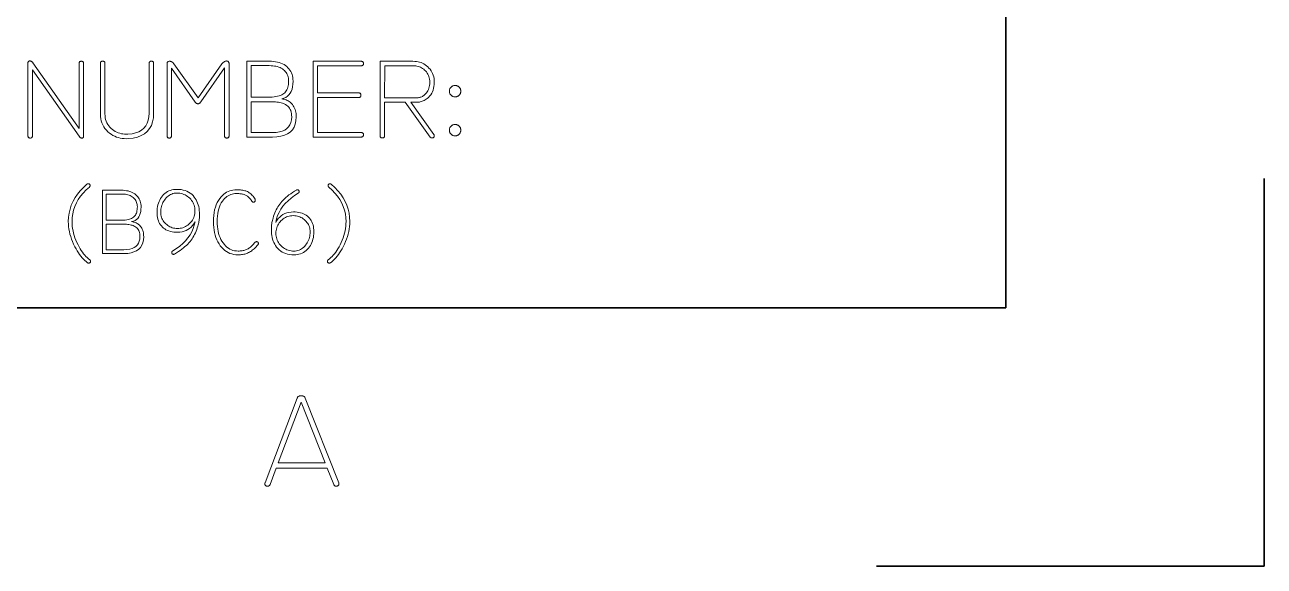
# Model space of a CAD drawing. Extents: x 0 to 297, y 0 to 210.
# Drawn here: x 249.05 to 297, y 0 to 20.95 of the extents above; entities that cross this region are included whole.
import ezdxf

# ---------------------------------------------------------------- set-up
doc = ezdxf.new("R2010")
doc.units = 0

msp = doc.modelspace()

# ---------------------------------------------------------------- linework, layer by layer
at = {"color": 7, "lineweight": 35}
for p, q in [((287, 10), (287, 200)), ((287, 60), (287, 10)), ((10, 10), (287, 10)), ((146.5, 10), (287, 10))]:
    msp.add_line(p, q, dxfattribs=at)
at = {"color": 7, "lineweight": 35, "ltscale": 0.375}
for q in [(297, 15), (282, 0)]:
    msp.add_line((297, 0), q, dxfattribs=at)
at = {"color": 7, "lineweight": 13}
for points in [[(251.325, 16.639), (251.324, 16.624), (251.322, 16.61), (251.319, 16.599), (251.315, 16.589), (251.31, 16.58), (251.303, 16.573), (251.295, 16.568), (251.286, 16.564), (251.276, 16.561), (251.264, 16.561), (251.252, 16.561), (251.24, 16.564), (251.228, 16.568), (251.217, 16.573), (251.206, 16.58), (251.194, 16.589), (251.183, 16.599), (251.173, 16.61), (251.162, 16.624), (251.152, 16.639), (249.346, 19.206), (249.346, 16.652), (249.345, 16.635), (249.343, 16.62), (249.339, 16.607), (249.332, 16.596), (249.325, 16.587), (249.315, 16.579), (249.304, 16.573), (249.291, 16.568), (249.276, 16.566), (249.26, 16.565), (249.243, 16.566), (249.229, 16.568), (249.216, 16.573), (249.204, 16.579), (249.195, 16.587), (249.187, 16.596), (249.181, 16.607), (249.177, 16.62), (249.174, 16.635), (249.173, 16.652), (249.173, 19.47), (249.174, 19.485), (249.176, 19.498), (249.179, 19.509), (249.184, 19.52), (249.19, 19.528), (249.198, 19.535), (249.207, 19.541), (249.217, 19.545), (249.229, 19.547), (249.242, 19.548), (249.257, 19.547), (249.271, 19.545), (249.285, 19.541), (249.298, 19.535), (249.311, 19.528), (249.323, 19.52), (249.335, 19.509), (249.346, 19.498), (249.357, 19.485), (249.368, 19.47), (251.152, 16.937), (251.152, 19.448), (251.152, 19.465), (251.155, 19.479), (251.159, 19.492), (251.165, 19.503), (251.173, 19.513), (251.183, 19.521), (251.194, 19.527), (251.207, 19.531), (251.222, 19.534), (251.238, 19.535), (251.255, 19.534), (251.269, 19.531), (251.282, 19.527), (251.294, 19.521), (251.303, 19.513), (251.311, 19.503), (251.317, 19.492), (251.321, 19.479), (251.324, 19.465), (251.325, 19.448)], [(254.035, 17.526), (254.025, 17.352), (253.995, 17.194), (253.947, 17.054), (253.878, 16.93), (253.79, 16.824), (253.682, 16.734), (253.555, 16.661), (253.408, 16.605), (253.242, 16.566), (253.056, 16.543), (252.976, 16.54), (252.897, 16.542), (252.82, 16.55), (252.745, 16.563), (252.672, 16.581), (252.601, 16.605), (252.531, 16.635), (252.463, 16.669), (252.397, 16.71), (252.333, 16.755), (252.266, 16.811), (252.206, 16.871), (252.152, 16.935), (252.106, 17.003), (252.067, 17.075), (252.035, 17.151), (252.01, 17.231), (251.993, 17.315), (251.982, 17.403), (251.978, 17.496), (251.978, 19.452), (251.979, 19.469), (251.982, 19.484), (251.986, 19.497), (251.992, 19.508), (252, 19.517), (252.01, 19.525), (252.021, 19.531), (252.034, 19.535), (252.048, 19.538), (252.065, 19.539), (252.081, 19.538), (252.096, 19.535), (252.109, 19.531), (252.12, 19.525), (252.13, 19.517), (252.138, 19.508), (252.144, 19.497), (252.148, 19.484), (252.151, 19.469), (252.152, 19.452), (252.152, 17.496), (252.154, 17.42), (252.163, 17.348), (252.178, 17.279), (252.199, 17.214), (252.225, 17.152), (252.257, 17.093), (252.296, 17.037), (252.34, 16.985), (252.39, 16.935), (252.446, 16.89), (252.499, 16.853), (252.553, 16.82), (252.609, 16.792), (252.666, 16.768), (252.725, 16.749), (252.786, 16.734), (252.848, 16.723), (252.911, 16.716), (252.977, 16.714), (253.043, 16.716), (253.199, 16.734), (253.338, 16.765), (253.461, 16.811), (253.567, 16.871), (253.657, 16.945), (253.731, 17.033), (253.788, 17.135), (253.829, 17.251), (253.853, 17.382), (253.861, 17.526), (253.861, 19.452), (253.862, 19.469), (253.865, 19.484), (253.869, 19.497), (253.875, 19.508), (253.883, 19.517), (253.893, 19.525), (253.904, 19.531), (253.917, 19.535), (253.932, 19.538), (253.948, 19.539), (253.965, 19.538), (253.979, 19.535), (253.992, 19.531), (254.003, 19.525), (254.013, 19.517), (254.021, 19.508), (254.027, 19.497), (254.031, 19.484), (254.034, 19.469), (254.035, 19.452)], [(256.952, 16.652), (256.952, 16.635), (256.949, 16.62), (256.945, 16.607), (256.939, 16.596), (256.931, 16.587), (256.921, 16.579), (256.91, 16.573), (256.897, 16.568), (256.882, 16.566), (256.866, 16.565), (256.849, 16.566), (256.835, 16.568), (256.822, 16.573), (256.81, 16.579), (256.801, 16.587), (256.793, 16.596), (256.787, 16.607), (256.783, 16.62), (256.78, 16.635), (256.779, 16.652), (256.779, 19.279), (255.861, 17.968), (255.851, 17.953), (255.84, 17.939), (255.83, 17.928), (255.819, 17.918), (255.807, 17.909), (255.796, 17.902), (255.785, 17.897), (255.773, 17.893), (255.761, 17.89), (255.749, 17.89), (255.738, 17.89), (255.727, 17.892), (255.716, 17.896), (255.705, 17.901), (255.695, 17.907), (255.685, 17.915), (255.674, 17.924), (255.664, 17.934), (255.655, 17.946), (255.645, 17.959), (254.727, 19.275), (254.727, 16.652), (254.726, 16.635), (254.724, 16.62), (254.719, 16.607), (254.713, 16.596), (254.706, 16.587), (254.696, 16.579), (254.685, 16.573), (254.672, 16.568), (254.657, 16.566), (254.641, 16.565), (254.624, 16.566), (254.61, 16.568), (254.597, 16.573), (254.585, 16.579), (254.576, 16.587), (254.568, 16.596), (254.562, 16.607), (254.558, 16.62), (254.555, 16.635), (254.554, 16.652), (254.554, 19.435), (254.555, 19.454), (254.558, 19.471), (254.563, 19.486), (254.569, 19.499), (254.578, 19.51), (254.588, 19.519), (254.601, 19.526), (254.615, 19.531), (254.631, 19.534), (254.649, 19.535), (254.67, 19.534), (254.69, 19.531), (254.709, 19.526), (254.727, 19.519), (254.745, 19.51), (254.762, 19.499), (254.778, 19.486), (254.793, 19.471), (254.808, 19.454), (254.823, 19.435), (255.753, 18.115), (256.68, 19.435), (256.695, 19.456), (256.712, 19.476), (256.728, 19.492), (256.745, 19.507), (256.762, 19.519), (256.779, 19.53), (256.797, 19.537), (256.815, 19.543), (256.834, 19.546), (256.853, 19.548), (256.872, 19.546), (256.889, 19.543), (256.904, 19.537), (256.917, 19.53), (256.927, 19.519), (256.936, 19.507), (256.943, 19.492), (256.948, 19.476), (256.951, 19.456), (256.952, 19.435)], [(259.55, 17.383), (259.541, 17.235), (259.513, 17.103), (259.467, 16.986), (259.403, 16.884), (259.32, 16.799), (259.219, 16.729), (259.1, 16.674), (258.962, 16.635), (258.806, 16.612), (258.632, 16.604), (257.636, 16.604), (257.636, 19.539), (258.511, 19.539), (258.595, 19.537), (258.675, 19.531), (258.751, 19.52), (258.824, 19.505), (258.893, 19.486), (258.959, 19.463), (259.021, 19.436), (259.079, 19.405), (259.133, 19.369), (259.184, 19.329), (259.23, 19.286), (259.272, 19.239), (259.309, 19.19), (259.341, 19.139), (259.367, 19.084), (259.389, 19.026), (259.407, 18.966), (259.419, 18.903), (259.426, 18.837), (259.429, 18.768), (259.424, 18.654), (259.411, 18.55), (259.389, 18.456), (259.359, 18.372), (259.319, 18.299), (259.271, 18.235), (259.214, 18.182), (259.149, 18.139), (259.074, 18.107), (258.991, 18.084), (259.038, 18.076), (259.083, 18.066), (259.126, 18.053), (259.167, 18.038), (259.206, 18.021), (259.243, 18.001), (259.278, 17.979), (259.311, 17.954), (259.343, 17.927), (259.372, 17.898), (259.406, 17.86), (259.436, 17.818), (259.463, 17.774), (259.486, 17.726), (259.505, 17.676), (259.521, 17.623), (259.534, 17.568), (259.543, 17.509), (259.548, 17.447)], [(259.255, 18.773), (259.253, 18.828), (259.247, 18.88), (259.237, 18.93), (259.224, 18.978), (259.206, 19.023), (259.184, 19.065), (259.158, 19.105), (259.128, 19.143), (259.094, 19.178), (259.056, 19.21), (259.015, 19.24), (258.971, 19.266), (258.924, 19.289), (258.873, 19.31), (258.82, 19.327), (258.764, 19.341), (258.705, 19.352), (258.643, 19.36), (258.579, 19.364), (258.511, 19.366), (257.81, 19.366), (257.81, 18.145), (258.463, 18.145), (258.546, 18.146), (258.625, 18.151), (258.698, 18.158), (258.767, 18.168), (258.83, 18.18), (258.889, 18.196), (258.942, 18.214), (258.991, 18.235), (259.035, 18.259), (259.074, 18.286), (259.108, 18.316), (259.139, 18.35), (259.166, 18.389), (259.19, 18.431), (259.21, 18.478), (259.226, 18.529), (259.239, 18.583), (259.248, 18.642), (259.254, 18.706)], [(262.065, 16.604), (260.203, 16.604), (260.203, 19.535), (262.065, 19.535), (262.081, 19.534), (262.096, 19.531), (262.109, 19.527), (262.12, 19.521), (262.13, 19.513), (262.138, 19.503), (262.144, 19.492), (262.148, 19.479), (262.151, 19.465), (262.152, 19.448), (262.151, 19.432), (262.148, 19.417), (262.144, 19.404), (262.138, 19.393), (262.13, 19.383), (262.12, 19.375), (262.109, 19.369), (262.096, 19.365), (262.081, 19.362), (262.065, 19.361), (260.377, 19.361), (260.377, 18.31), (261.97, 18.31), (261.986, 18.309), (262.001, 18.306), (262.014, 18.302), (262.025, 18.296), (262.035, 18.288), (262.042, 18.278), (262.048, 18.267), (262.053, 18.254), (262.055, 18.239), (262.056, 18.223), (262.055, 18.206), (262.053, 18.192), (262.048, 18.179), (262.042, 18.168), (262.035, 18.158), (262.025, 18.15), (262.014, 18.144), (262.001, 18.14), (261.986, 18.137), (261.97, 18.136), (260.377, 18.136), (260.377, 16.777), (262.065, 16.777), (262.081, 16.776), (262.096, 16.774), (262.109, 16.769), (262.12, 16.763), (262.13, 16.755), (262.138, 16.746), (262.144, 16.735), (262.148, 16.722), (262.151, 16.707), (262.152, 16.69), (262.151, 16.674), (262.148, 16.659), (262.144, 16.646), (262.138, 16.635), (262.13, 16.626), (262.12, 16.618), (262.109, 16.612), (262.096, 16.607), (262.081, 16.605)], [(264.892, 18.725), (264.889, 18.643), (264.881, 18.565), (264.867, 18.492), (264.847, 18.422), (264.823, 18.357), (264.792, 18.296), (264.756, 18.239), (264.714, 18.186), (264.667, 18.138), (264.615, 18.093), (264.577, 18.066), (264.539, 18.042), (264.501, 18.02), (264.464, 18.002), (264.426, 17.986), (264.389, 17.973), (264.352, 17.963), (264.315, 17.956), (264.279, 17.952), (264.242, 17.95), (263.983, 17.95), (264.874, 16.708), (264.878, 16.703), (264.881, 16.697), (264.883, 16.692), (264.886, 16.687), (264.887, 16.682), (264.889, 16.677), (264.89, 16.671), (264.891, 16.666), (264.892, 16.661), (264.892, 16.656), (264.891, 16.639), (264.888, 16.625), (264.884, 16.612), (264.877, 16.6), (264.869, 16.591), (264.859, 16.583), (264.847, 16.577), (264.834, 16.573), (264.818, 16.57), (264.801, 16.569), (264.793, 16.57), (264.786, 16.571), (264.779, 16.572), (264.772, 16.575), (264.765, 16.578), (264.759, 16.582), (264.753, 16.586), (264.747, 16.591), (264.741, 16.597), (264.736, 16.604), (263.762, 17.95), (262.97, 17.95), (262.97, 16.656), (262.969, 16.639), (262.966, 16.625), (262.962, 16.612), (262.956, 16.6), (262.948, 16.591), (262.939, 16.583), (262.927, 16.577), (262.914, 16.573), (262.9, 16.57), (262.883, 16.569), (262.867, 16.57), (262.852, 16.573), (262.839, 16.577), (262.828, 16.583), (262.818, 16.591), (262.81, 16.6), (262.804, 16.612), (262.8, 16.625), (262.797, 16.639), (262.797, 16.656), (262.797, 19.535), (264.069, 19.535), (264.136, 19.533), (264.2, 19.526), (264.263, 19.516), (264.323, 19.501), (264.381, 19.482), (264.437, 19.458), (264.491, 19.431), (264.543, 19.399), (264.593, 19.363), (264.641, 19.323), (264.688, 19.275), (264.731, 19.225), (264.769, 19.172), (264.801, 19.117), (264.829, 19.058), (264.852, 18.997), (264.869, 18.933), (264.882, 18.867), (264.889, 18.797)], [(264.719, 18.725), (264.717, 18.783), (264.711, 18.838), (264.701, 18.891), (264.687, 18.942), (264.669, 18.99), (264.647, 19.036), (264.621, 19.08), (264.591, 19.121), (264.557, 19.16), (264.519, 19.197), (264.482, 19.228), (264.443, 19.256), (264.403, 19.281), (264.36, 19.302), (264.316, 19.32), (264.27, 19.335), (264.223, 19.347), (264.173, 19.355), (264.122, 19.36), (264.069, 19.361), (262.974, 19.361), (262.97, 18.123), (264.242, 18.123), (264.269, 18.125), (264.296, 18.128), (264.323, 18.134), (264.35, 18.141), (264.378, 18.152), (264.405, 18.164), (264.432, 18.179), (264.46, 18.195), (264.487, 18.215), (264.515, 18.236), (264.554, 18.271), (264.588, 18.31), (264.619, 18.351), (264.645, 18.395), (264.668, 18.443), (264.686, 18.493), (264.7, 18.547), (264.71, 18.603), (264.717, 18.663)], [(265.918, 18.379), (265.917, 18.361), (265.915, 18.343), (265.912, 18.327), (265.907, 18.31), (265.902, 18.294), (265.894, 18.279), (265.886, 18.264), (265.876, 18.25), (265.865, 18.236), (265.853, 18.223), (265.84, 18.211), (265.826, 18.2), (265.812, 18.19), (265.797, 18.181), (265.781, 18.174), (265.766, 18.168), (265.749, 18.164), (265.732, 18.161), (265.715, 18.159), (265.697, 18.158), (265.679, 18.159), (265.662, 18.161), (265.645, 18.164), (265.628, 18.168), (265.613, 18.174), (265.597, 18.181), (265.582, 18.19), (265.568, 18.2), (265.554, 18.211), (265.541, 18.223), (265.529, 18.236), (265.518, 18.25), (265.508, 18.264), (265.5, 18.279), (265.492, 18.294), (265.487, 18.31), (265.482, 18.327), (265.479, 18.343), (265.477, 18.361), (265.476, 18.379), (265.477, 18.397), (265.479, 18.414), (265.482, 18.431), (265.487, 18.447), (265.492, 18.463), (265.5, 18.479), (265.508, 18.493), (265.518, 18.508), (265.529, 18.521), (265.541, 18.535), (265.554, 18.547), (265.568, 18.558), (265.582, 18.568), (265.597, 18.576), (265.613, 18.583), (265.628, 18.589), (265.645, 18.594), (265.662, 18.597), (265.679, 18.599), (265.697, 18.6), (265.715, 18.599), (265.732, 18.597), (265.749, 18.594), (265.766, 18.589), (265.781, 18.583), (265.797, 18.576), (265.812, 18.568), (265.826, 18.558), (265.84, 18.547), (265.853, 18.535), (265.865, 18.521), (265.876, 18.508), (265.886, 18.493), (265.894, 18.479), (265.902, 18.463), (265.907, 18.447), (265.912, 18.431), (265.915, 18.414), (265.917, 18.397)], [(259.377, 17.392), (259.374, 17.456), (259.367, 17.516), (259.356, 17.572), (259.339, 17.625), (259.318, 17.673), (259.292, 17.718), (259.262, 17.759), (259.227, 17.796), (259.187, 17.83), (259.143, 17.859), (259.106, 17.879), (259.065, 17.897), (259.02, 17.913), (258.972, 17.926), (258.921, 17.938), (258.866, 17.948), (258.807, 17.956), (258.745, 17.962), (258.68, 17.966), (258.61, 17.968), (258.503, 17.968), (258.402, 17.969), (258.307, 17.97), (258.218, 17.97), (258.135, 17.971), (258.058, 17.971), (257.987, 17.971), (257.922, 17.972), (257.863, 17.972), (257.81, 17.972), (257.81, 16.777), (258.632, 16.777), (258.773, 16.783), (258.9, 16.802), (259.012, 16.832), (259.109, 16.875), (259.19, 16.931), (259.257, 16.998), (259.31, 17.078), (259.347, 17.17), (259.369, 17.275)], [(265.918, 16.872), (265.917, 16.854), (265.915, 16.837), (265.912, 16.82), (265.907, 16.804), (265.902, 16.788), (265.894, 16.773), (265.886, 16.758), (265.876, 16.743), (265.865, 16.73), (265.853, 16.716), (265.84, 16.704), (265.826, 16.693), (265.812, 16.683), (265.797, 16.675), (265.781, 16.668), (265.766, 16.662), (265.749, 16.657), (265.732, 16.654), (265.715, 16.652), (265.697, 16.652), (265.679, 16.652), (265.662, 16.654), (265.645, 16.657), (265.628, 16.662), (265.613, 16.668), (265.597, 16.675), (265.582, 16.683), (265.568, 16.693), (265.554, 16.704), (265.541, 16.716), (265.529, 16.73), (265.518, 16.743), (265.508, 16.758), (265.5, 16.773), (265.492, 16.788), (265.487, 16.804), (265.482, 16.82), (265.479, 16.837), (265.477, 16.854), (265.476, 16.872), (265.477, 16.89), (265.479, 16.908), (265.482, 16.925), (265.487, 16.941), (265.492, 16.957), (265.5, 16.972), (265.508, 16.987), (265.518, 17.001), (265.529, 17.015), (265.541, 17.028), (265.554, 17.04), (265.568, 17.052), (265.582, 17.061), (265.597, 17.07), (265.613, 17.077), (265.628, 17.083), (265.645, 17.087), (265.662, 17.09), (265.679, 17.092), (265.697, 17.093), (265.715, 17.092), (265.732, 17.09), (265.749, 17.087), (265.766, 17.083), (265.781, 17.077), (265.797, 17.07), (265.812, 17.061), (265.826, 17.052), (265.84, 17.04), (265.853, 17.028), (265.865, 17.015), (265.876, 17.001), (265.886, 16.987), (265.894, 16.972), (265.902, 16.957), (265.907, 16.941), (265.912, 16.925), (265.915, 16.908), (265.917, 16.89)], [(251.561, 11.857), (251.567, 11.853), (251.573, 11.848), (251.578, 11.843), (251.582, 11.838), (251.586, 11.832), (251.589, 11.826), (251.591, 11.82), (251.592, 11.813), (251.593, 11.806), (251.594, 11.799), (251.593, 11.786), (251.591, 11.773), (251.587, 11.763), (251.582, 11.753), (251.575, 11.745), (251.567, 11.739), (251.557, 11.734), (251.545, 11.73), (251.532, 11.728), (251.518, 11.727), (251.514, 11.727), (251.509, 11.728), (251.505, 11.729), (251.501, 11.73), (251.496, 11.731), (251.492, 11.732), (251.488, 11.734), (251.483, 11.737), (251.479, 11.739), (251.475, 11.742), (251.422, 11.783), (251.37, 11.829), (251.319, 11.879), (251.269, 11.934), (251.22, 11.994), (251.171, 12.059), (251.124, 12.128), (251.078, 12.201), (251.032, 12.279), (250.988, 12.362), (250.94, 12.46), (250.897, 12.558), (250.859, 12.656), (250.826, 12.754), (250.798, 12.851), (250.776, 12.948), (250.758, 13.046), (250.745, 13.143), (250.738, 13.239), (250.735, 13.336), (250.742, 13.502), (250.764, 13.663), (250.8, 13.819), (250.851, 13.971), (250.916, 14.117), (250.995, 14.259), (251.089, 14.396), (251.197, 14.529), (251.32, 14.656), (251.457, 14.779), (251.461, 14.783), (251.466, 14.786), (251.47, 14.788), (251.475, 14.791), (251.479, 14.793), (251.484, 14.794), (251.489, 14.796), (251.494, 14.797), (251.499, 14.797), (251.504, 14.797), (251.517, 14.797), (251.53, 14.794), (251.54, 14.79), (251.55, 14.785), (251.558, 14.778), (251.564, 14.77), (251.569, 14.76), (251.573, 14.749), (251.575, 14.736), (251.576, 14.722), (251.576, 14.716), (251.575, 14.71), (251.573, 14.705), (251.572, 14.7), (251.569, 14.694), (251.567, 14.689), (251.563, 14.685), (251.56, 14.68), (251.555, 14.675), (251.551, 14.671), (251.423, 14.556), (251.309, 14.437), (251.208, 14.314), (251.121, 14.187), (251.047, 14.055), (250.987, 13.919), (250.94, 13.779), (250.906, 13.634), (250.886, 13.486), (250.88, 13.333), (250.882, 13.244), (250.889, 13.155), (250.9, 13.065), (250.916, 12.976), (250.937, 12.886), (250.963, 12.796), (250.993, 12.706), (251.027, 12.616), (251.067, 12.525), (251.11, 12.434), (251.151, 12.357), (251.193, 12.284), (251.236, 12.216), (251.28, 12.152), (251.324, 12.092), (251.37, 12.036), (251.416, 11.985), (251.464, 11.938), (251.512, 11.895)], [(253.65, 12.748), (253.642, 12.625), (253.619, 12.514), (253.581, 12.417), (253.528, 12.333), (253.459, 12.261), (253.375, 12.203), (253.275, 12.157), (253.161, 12.125), (253.031, 12.105), (252.885, 12.099), (252.056, 12.099), (252.056, 14.545), (252.784, 14.545), (252.854, 14.543), (252.921, 14.538), (252.985, 14.529), (253.045, 14.517), (253.103, 14.501), (253.158, 14.482), (253.209, 14.459), (253.258, 14.433), (253.303, 14.403), (253.345, 14.37), (253.384, 14.334), (253.419, 14.295), (253.449, 14.254), (253.476, 14.211), (253.498, 14.165), (253.516, 14.118), (253.531, 14.067), (253.541, 14.015), (253.547, 13.96), (253.549, 13.903), (253.545, 13.807), (253.534, 13.72), (253.516, 13.642), (253.491, 13.572), (253.458, 13.511), (253.418, 13.458), (253.371, 13.414), (253.316, 13.378), (253.254, 13.351), (253.185, 13.333), (253.224, 13.326), (253.261, 13.317), (253.297, 13.307), (253.331, 13.294), (253.363, 13.279), (253.394, 13.263), (253.424, 13.244), (253.451, 13.224), (253.478, 13.202), (253.502, 13.177), (253.53, 13.145), (253.555, 13.111), (253.578, 13.074), (253.597, 13.034), (253.613, 12.993), (253.626, 12.948), (253.637, 12.902), (253.644, 12.853), (253.649, 12.802)], [(253.405, 13.906), (253.403, 13.952), (253.398, 13.996), (253.39, 14.037), (253.378, 14.077), (253.363, 14.115), (253.345, 14.15), (253.323, 14.183), (253.299, 14.214), (253.27, 14.244), (253.239, 14.271), (253.204, 14.295), (253.168, 14.317), (253.128, 14.337), (253.086, 14.354), (253.042, 14.368), (252.996, 14.38), (252.946, 14.389), (252.895, 14.395), (252.841, 14.399), (252.784, 14.4), (252.2, 14.4), (252.2, 13.383), (252.745, 13.383), (252.814, 13.384), (252.879, 13.388), (252.94, 13.394), (252.997, 13.402), (253.05, 13.412), (253.099, 13.425), (253.144, 13.441), (253.184, 13.458), (253.221, 13.478), (253.253, 13.5), (253.282, 13.526), (253.308, 13.554), (253.331, 13.586), (253.35, 13.622), (253.367, 13.66), (253.381, 13.703), (253.391, 13.748), (253.399, 13.798), (253.403, 13.85)], [(255.746, 13.159), (255.725, 13.091), (255.702, 13.025), (255.677, 12.961), (255.65, 12.899), (255.621, 12.838), (255.59, 12.78), (255.557, 12.724), (255.522, 12.67), (255.485, 12.618), (255.447, 12.568), (255.402, 12.516), (255.354, 12.464), (255.303, 12.413), (255.248, 12.363), (255.19, 12.313), (255.128, 12.265), (255.062, 12.217), (254.993, 12.17), (254.92, 12.123), (254.844, 12.077), (254.841, 12.075), (254.837, 12.073), (254.833, 12.072), (254.83, 12.07), (254.826, 12.069), (254.823, 12.068), (254.819, 12.067), (254.815, 12.067), (254.812, 12.066), (254.808, 12.066), (254.794, 12.067), (254.782, 12.069), (254.771, 12.073), (254.762, 12.078), (254.754, 12.085), (254.747, 12.094), (254.742, 12.103), (254.739, 12.115), (254.737, 12.128), (254.736, 12.142), (254.736, 12.149), (254.737, 12.156), (254.739, 12.162), (254.742, 12.169), (254.745, 12.175), (254.749, 12.18), (254.754, 12.186), (254.759, 12.191), (254.765, 12.195), (254.772, 12.2), (254.916, 12.291), (255.047, 12.387), (255.165, 12.488), (255.271, 12.594), (255.364, 12.704), (255.444, 12.819), (255.511, 12.94), (255.566, 13.065), (255.608, 13.194), (255.638, 13.329), (255.593, 13.252), (255.544, 13.182), (255.489, 13.121), (255.428, 13.068), (255.363, 13.023), (255.292, 12.987), (255.216, 12.958), (255.134, 12.938), (255.048, 12.925), (254.956, 12.921), (254.883, 12.923), (254.813, 12.929), (254.746, 12.94), (254.683, 12.954), (254.623, 12.972), (254.566, 12.994), (254.513, 13.02), (254.463, 13.051), (254.417, 13.085), (254.373, 13.123), (254.334, 13.165), (254.299, 13.211), (254.268, 13.26), (254.241, 13.312), (254.218, 13.367), (254.199, 13.426), (254.185, 13.488), (254.174, 13.553), (254.168, 13.621), (254.166, 13.693), (254.168, 13.769), (254.174, 13.842), (254.185, 13.913), (254.2, 13.981), (254.219, 14.046), (254.243, 14.108), (254.27, 14.167), (254.302, 14.224), (254.338, 14.279), (254.379, 14.33), (254.423, 14.378), (254.469, 14.42), (254.519, 14.458), (254.57, 14.491), (254.625, 14.518), (254.682, 14.541), (254.742, 14.558), (254.805, 14.571), (254.87, 14.578), (254.938, 14.581), (255.023, 14.578), (255.104, 14.569), (255.182, 14.554), (255.255, 14.533), (255.324, 14.506), (255.389, 14.473), (255.45, 14.434), (255.507, 14.389), (255.56, 14.338), (255.609, 14.281), (255.647, 14.227), (255.682, 14.17), (255.712, 14.11), (255.738, 14.047), (255.76, 13.981), (255.779, 13.912), (255.793, 13.84), (255.803, 13.765), (255.809, 13.688), (255.811, 13.607), (255.81, 13.561), (255.808, 13.516), (255.805, 13.471), (255.801, 13.426), (255.795, 13.381), (255.788, 13.337), (255.779, 13.292), (255.769, 13.248), (255.758, 13.204)], [(255.634, 13.751), (255.632, 13.807), (255.626, 13.862), (255.616, 13.914), (255.602, 13.966), (255.583, 14.015), (255.561, 14.063), (255.534, 14.109), (255.504, 14.153), (255.469, 14.195), (255.43, 14.236), (255.389, 14.274), (255.345, 14.308), (255.3, 14.338), (255.254, 14.364), (255.205, 14.386), (255.155, 14.404), (255.103, 14.418), (255.05, 14.428), (254.995, 14.435), (254.938, 14.437), (254.884, 14.434), (254.832, 14.427), (254.782, 14.416), (254.734, 14.4), (254.687, 14.379), (254.643, 14.353), (254.6, 14.323), (254.559, 14.289), (254.52, 14.249), (254.483, 14.206), (254.451, 14.162), (254.421, 14.116), (254.395, 14.069), (254.373, 14.02), (254.354, 13.969), (254.338, 13.917), (254.326, 13.864), (254.317, 13.809), (254.312, 13.752), (254.31, 13.693), (254.312, 13.642), (254.318, 13.592), (254.327, 13.544), (254.341, 13.498), (254.358, 13.453), (254.379, 13.409), (254.404, 13.367), (254.433, 13.326), (254.465, 13.287), (254.501, 13.25), (254.54, 13.215), (254.581, 13.183), (254.623, 13.156), (254.666, 13.132), (254.711, 13.112), (254.757, 13.095), (254.804, 13.082), (254.854, 13.073), (254.904, 13.067), (254.956, 13.066), (255.012, 13.068), (255.066, 13.074), (255.119, 13.084), (255.17, 13.098), (255.219, 13.116), (255.266, 13.138), (255.312, 13.164), (255.355, 13.194), (255.397, 13.228), (255.438, 13.266), (255.475, 13.307), (255.508, 13.349), (255.538, 13.394), (255.563, 13.44), (255.585, 13.487), (255.603, 13.537), (255.617, 13.588), (255.626, 13.64), (255.632, 13.695)], [(258.069, 12.438), (258.033, 12.395), (257.997, 12.355), (257.961, 12.318), (257.924, 12.283), (257.888, 12.251), (257.852, 12.222), (257.815, 12.195), (257.778, 12.171), (257.742, 12.15), (257.705, 12.131), (257.671, 12.116), (257.635, 12.101), (257.599, 12.089), (257.56, 12.078), (257.52, 12.069), (257.479, 12.062), (257.435, 12.056), (257.391, 12.052), (257.345, 12.049), (257.297, 12.048), (257.216, 12.052), (257.137, 12.062), (257.062, 12.08), (256.989, 12.105), (256.919, 12.136), (256.853, 12.175), (256.789, 12.221), (256.728, 12.273), (256.67, 12.333), (256.615, 12.4), (256.565, 12.473), (256.519, 12.55), (256.479, 12.632), (256.445, 12.718), (256.415, 12.809), (256.391, 12.905), (256.372, 13.005), (256.359, 13.109), (256.351, 13.219), (256.348, 13.333), (256.351, 13.457), (256.36, 13.574), (256.375, 13.686), (256.396, 13.791), (256.423, 13.891), (256.456, 13.984), (256.495, 14.071), (256.54, 14.152), (256.591, 14.227), (256.648, 14.296), (256.698, 14.347), (256.75, 14.392), (256.804, 14.432), (256.86, 14.467), (256.918, 14.496), (256.979, 14.52), (257.041, 14.539), (257.105, 14.552), (257.171, 14.56), (257.24, 14.563), (257.293, 14.562), (257.344, 14.56), (257.393, 14.556), (257.439, 14.551), (257.483, 14.545), (257.524, 14.537), (257.563, 14.527), (257.6, 14.517), (257.634, 14.504), (257.665, 14.491), (257.699, 14.473), (257.731, 14.452), (257.763, 14.429), (257.793, 14.403), (257.823, 14.375), (257.852, 14.344), (257.88, 14.311), (257.906, 14.275), (257.932, 14.236), (257.957, 14.195), (257.959, 14.191), (257.961, 14.188), (257.963, 14.184), (257.964, 14.18), (257.966, 14.177), (257.967, 14.173), (257.967, 14.17), (257.968, 14.166), (257.968, 14.162), (257.968, 14.159), (257.967, 14.145), (257.965, 14.133), (257.961, 14.122), (257.956, 14.113), (257.949, 14.105), (257.941, 14.098), (257.931, 14.093), (257.92, 14.089), (257.907, 14.087), (257.892, 14.087), (257.885, 14.087), (257.879, 14.088), (257.872, 14.09), (257.866, 14.092), (257.86, 14.096), (257.854, 14.1), (257.849, 14.104), (257.844, 14.11), (257.839, 14.116), (257.835, 14.123), (257.814, 14.156), (257.793, 14.186), (257.77, 14.215), (257.747, 14.242), (257.723, 14.267), (257.698, 14.29), (257.672, 14.311), (257.645, 14.329), (257.618, 14.346), (257.589, 14.361), (257.563, 14.372), (257.535, 14.382), (257.505, 14.39), (257.473, 14.398), (257.439, 14.404), (257.403, 14.409), (257.365, 14.413), (257.325, 14.416), (257.283, 14.418), (257.24, 14.418), (257.181, 14.416), (257.125, 14.409), (257.07, 14.397), (257.018, 14.38), (256.967, 14.359), (256.918, 14.333), (256.871, 14.302), (256.826, 14.266), (256.783, 14.226), (256.742, 14.18), (256.694, 14.119), (256.652, 14.053), (256.615, 13.981), (256.582, 13.904), (256.555, 13.822), (256.533, 13.735), (256.515, 13.642), (256.503, 13.544), (256.495, 13.441), (256.493, 13.333), (256.495, 13.233), (256.502, 13.138), (256.514, 13.046), (256.53, 12.959), (256.551, 12.874), (256.576, 12.794), (256.606, 12.717), (256.641, 12.645), (256.68, 12.575), (256.724, 12.51), (256.771, 12.45), (256.821, 12.396), (256.873, 12.348), (256.927, 12.307), (256.984, 12.272), (257.044, 12.243), (257.105, 12.221), (257.169, 12.205), (257.236, 12.196), (257.304, 12.193), (257.344, 12.193), (257.383, 12.196), (257.421, 12.199), (257.458, 12.204), (257.493, 12.211), (257.528, 12.219), (257.562, 12.229), (257.594, 12.24), (257.626, 12.253), (257.656, 12.267), (257.686, 12.283), (257.716, 12.301), (257.747, 12.322), (257.777, 12.345), (257.807, 12.37), (257.838, 12.398), (257.868, 12.428), (257.899, 12.46), (257.93, 12.495), (257.961, 12.532), (257.965, 12.537), (257.97, 12.541), (257.975, 12.545), (257.98, 12.548), (257.984, 12.551), (257.99, 12.553), (257.995, 12.555), (258, 12.556), (258.006, 12.557), (258.012, 12.557), (258.026, 12.556), (258.039, 12.554), (258.05, 12.551), (258.06, 12.545), (258.068, 12.539), (258.075, 12.531), (258.08, 12.522), (258.084, 12.511), (258.087, 12.499), (258.087, 12.485), (258.087, 12.48), (258.087, 12.475), (258.086, 12.47), (258.084, 12.465), (258.083, 12.46), (258.081, 12.456), (258.078, 12.451), (258.076, 12.447), (258.073, 12.442)], [(260.234, 12.936), (260.232, 12.86), (260.225, 12.787), (260.215, 12.716), (260.2, 12.649), (260.181, 12.584), (260.157, 12.521), (260.129, 12.462), (260.098, 12.405), (260.061, 12.351), (260.021, 12.299), (259.977, 12.251), (259.93, 12.209), (259.881, 12.171), (259.829, 12.139), (259.775, 12.111), (259.717, 12.088), (259.658, 12.071), (259.595, 12.058), (259.53, 12.051), (259.462, 12.048), (259.376, 12.051), (259.295, 12.06), (259.218, 12.075), (259.145, 12.096), (259.076, 12.123), (259.011, 12.156), (258.95, 12.195), (258.893, 12.24), (258.84, 12.291), (258.791, 12.348), (258.752, 12.402), (258.718, 12.459), (258.688, 12.519), (258.661, 12.582), (258.639, 12.648), (258.621, 12.717), (258.607, 12.789), (258.597, 12.864), (258.591, 12.942), (258.589, 13.022), (258.589, 13.068), (258.591, 13.113), (258.595, 13.158), (258.599, 13.203), (258.605, 13.248), (258.612, 13.292), (258.621, 13.337), (258.63, 13.381), (258.641, 13.426), (258.654, 13.47), (258.675, 13.538), (258.698, 13.604), (258.723, 13.668), (258.75, 13.731), (258.779, 13.791), (258.81, 13.849), (258.843, 13.905), (258.878, 13.959), (258.914, 14.011), (258.953, 14.061), (258.997, 14.114), (259.045, 14.165), (259.097, 14.216), (259.152, 14.266), (259.21, 14.316), (259.272, 14.364), (259.338, 14.412), (259.407, 14.46), (259.479, 14.506), (259.556, 14.552), (259.559, 14.554), (259.563, 14.556), (259.566, 14.557), (259.57, 14.559), (259.574, 14.56), (259.577, 14.561), (259.581, 14.562), (259.584, 14.562), (259.588, 14.563), (259.592, 14.563), (259.605, 14.562), (259.618, 14.56), (259.628, 14.556), (259.638, 14.551), (259.646, 14.544), (259.652, 14.535), (259.657, 14.526), (259.661, 14.514), (259.663, 14.501), (259.664, 14.487), (259.663, 14.48), (259.662, 14.473), (259.661, 14.467), (259.658, 14.46), (259.655, 14.455), (259.651, 14.449), (259.646, 14.444), (259.641, 14.439), (259.635, 14.434), (259.628, 14.429), (259.484, 14.338), (259.353, 14.242), (259.235, 14.141), (259.129, 14.036), (259.036, 13.925), (258.956, 13.81), (258.888, 13.69), (258.833, 13.565), (258.791, 13.435), (258.762, 13.3), (258.806, 13.378), (258.856, 13.447), (258.911, 13.508), (258.971, 13.561), (259.037, 13.606), (259.108, 13.643), (259.184, 13.671), (259.265, 13.691), (259.352, 13.704), (259.444, 13.708), (259.517, 13.706), (259.587, 13.7), (259.654, 13.69), (259.717, 13.675), (259.777, 13.657), (259.834, 13.635), (259.887, 13.609), (259.937, 13.578), (259.983, 13.544), (260.026, 13.506), (260.066, 13.464), (260.101, 13.418), (260.132, 13.37), (260.159, 13.318), (260.182, 13.262), (260.201, 13.204), (260.215, 13.142), (260.225, 13.076), (260.232, 13.008)], [(261.623, 13.336), (261.62, 13.239), (261.613, 13.141), (261.6, 13.044), (261.582, 12.947), (261.56, 12.849), (261.532, 12.752), (261.499, 12.654), (261.461, 12.557), (261.418, 12.46), (261.37, 12.362), (261.325, 12.279), (261.279, 12.2), (261.231, 12.126), (261.183, 12.057), (261.134, 11.992), (261.084, 11.933), (261.032, 11.878), (260.98, 11.828), (260.927, 11.782), (260.872, 11.742), (260.869, 11.739), (260.865, 11.737), (260.861, 11.734), (260.857, 11.732), (260.853, 11.731), (260.849, 11.73), (260.845, 11.729), (260.841, 11.728), (260.837, 11.727), (260.833, 11.727), (260.819, 11.728), (260.807, 11.73), (260.796, 11.734), (260.786, 11.739), (260.779, 11.745), (260.772, 11.753), (260.767, 11.763), (260.763, 11.773), (260.761, 11.786), (260.76, 11.799), (260.761, 11.806), (260.762, 11.813), (260.763, 11.82), (260.766, 11.826), (260.769, 11.832), (260.772, 11.838), (260.776, 11.843), (260.781, 11.848), (260.787, 11.853), (260.793, 11.857), (260.843, 11.895), (260.892, 11.938), (260.94, 11.985), (260.987, 12.036), (261.033, 12.092), (261.078, 12.152), (261.122, 12.216), (261.165, 12.284), (261.207, 12.357), (261.247, 12.434), (261.291, 12.524), (261.331, 12.615), (261.365, 12.705), (261.395, 12.795), (261.421, 12.884), (261.441, 12.974), (261.458, 13.064), (261.469, 13.154), (261.476, 13.243), (261.478, 13.333), (261.472, 13.484), (261.452, 13.632), (261.418, 13.776), (261.372, 13.916), (261.312, 14.051), (261.238, 14.183), (261.151, 14.311), (261.051, 14.435), (260.938, 14.555), (260.811, 14.671), (260.806, 14.675), (260.802, 14.68), (260.798, 14.685), (260.795, 14.689), (260.792, 14.694), (260.79, 14.7), (260.788, 14.705), (260.787, 14.71), (260.786, 14.716), (260.786, 14.722), (260.786, 14.736), (260.789, 14.749), (260.792, 14.76), (260.797, 14.77), (260.804, 14.778), (260.812, 14.785), (260.821, 14.79), (260.832, 14.794), (260.844, 14.797), (260.858, 14.797), (260.863, 14.797), (260.868, 14.797), (260.873, 14.796), (260.878, 14.794), (260.882, 14.793), (260.887, 14.791), (260.891, 14.788), (260.896, 14.786), (260.9, 14.783), (260.905, 14.779), (261.041, 14.655), (261.163, 14.526), (261.271, 14.393), (261.364, 14.256), (261.443, 14.114), (261.508, 13.967), (261.558, 13.816), (261.594, 13.661), (261.615, 13.501)], [(260.089, 12.936), (260.088, 12.987), (260.082, 13.037), (260.072, 13.085), (260.059, 13.131), (260.042, 13.177), (260.021, 13.22), (259.996, 13.262), (259.967, 13.303), (259.935, 13.342), (259.898, 13.38), (259.859, 13.414), (259.819, 13.446), (259.777, 13.473), (259.734, 13.497), (259.689, 13.517), (259.643, 13.534), (259.595, 13.547), (259.546, 13.556), (259.496, 13.562), (259.444, 13.563), (259.388, 13.561), (259.333, 13.555), (259.281, 13.545), (259.23, 13.531), (259.181, 13.513), (259.134, 13.491), (259.088, 13.465), (259.044, 13.435), (259.002, 13.401), (258.962, 13.363), (258.925, 13.322), (258.891, 13.28), (258.862, 13.236), (258.836, 13.19), (258.815, 13.142), (258.797, 13.092), (258.783, 13.041), (258.773, 12.989), (258.767, 12.934), (258.766, 12.878), (258.768, 12.822), (258.774, 12.767), (258.784, 12.715), (258.798, 12.664), (258.816, 12.614), (258.839, 12.567), (258.865, 12.521), (258.896, 12.476), (258.931, 12.434), (258.969, 12.393), (259.011, 12.355), (259.054, 12.321), (259.099, 12.291), (259.146, 12.265), (259.194, 12.243), (259.244, 12.225), (259.296, 12.211), (259.35, 12.201), (259.405, 12.195), (259.462, 12.193), (259.516, 12.195), (259.568, 12.202), (259.618, 12.213), (259.666, 12.23), (259.712, 12.25), (259.757, 12.276), (259.8, 12.306), (259.84, 12.34), (259.879, 12.38), (259.916, 12.424), (259.949, 12.468), (259.979, 12.513), (260.005, 12.561), (260.027, 12.609), (260.046, 12.66), (260.062, 12.712), (260.074, 12.765), (260.083, 12.821), (260.088, 12.877)], [(253.506, 12.755), (253.504, 12.809), (253.498, 12.859), (253.488, 12.906), (253.475, 12.949), (253.457, 12.99), (253.436, 13.027), (253.41, 13.061), (253.381, 13.092), (253.348, 13.12), (253.311, 13.145), (253.28, 13.162), (253.246, 13.176), (253.209, 13.19), (253.169, 13.201), (253.126, 13.211), (253.08, 13.219), (253.031, 13.226), (252.98, 13.23), (252.925, 13.234), (252.867, 13.235), (252.778, 13.236), (252.694, 13.237), (252.615, 13.237), (252.541, 13.238), (252.471, 13.238), (252.407, 13.238), (252.348, 13.238), (252.294, 13.239), (252.244, 13.239), (252.2, 13.239), (252.2, 12.243), (252.885, 12.243), (253.003, 12.248), (253.109, 12.264), (253.202, 12.289), (253.282, 12.325), (253.351, 12.371), (253.406, 12.428), (253.45, 12.494), (253.481, 12.571), (253.5, 12.658)], [(261.194, 3.232), (261.196, 3.228), (261.198, 3.224), (261.199, 3.22), (261.2, 3.216), (261.202, 3.212), (261.202, 3.208), (261.203, 3.204), (261.204, 3.2), (261.204, 3.196), (261.204, 3.192), (261.203, 3.174), (261.2, 3.157), (261.194, 3.143), (261.187, 3.131), (261.178, 3.12), (261.166, 3.111), (261.152, 3.105), (261.136, 3.1), (261.118, 3.097), (261.098, 3.096), (261.084, 3.097), (261.072, 3.099), (261.06, 3.102), (261.049, 3.106), (261.039, 3.112), (261.029, 3.12), (261.021, 3.128), (261.014, 3.138), (261.008, 3.149), (261.002, 3.162), (260.749, 3.793), (258.78, 3.793), (258.537, 3.162), (258.532, 3.149), (258.525, 3.138), (258.518, 3.128), (258.51, 3.12), (258.501, 3.112), (258.491, 3.106), (258.48, 3.102), (258.468, 3.099), (258.455, 3.097), (258.441, 3.096), (258.421, 3.097), (258.403, 3.1), (258.387, 3.105), (258.374, 3.111), (258.362, 3.12), (258.352, 3.131), (258.345, 3.143), (258.34, 3.157), (258.336, 3.174), (258.335, 3.192), (258.335, 3.196), (258.336, 3.2), (258.336, 3.204), (258.337, 3.208), (258.338, 3.212), (258.339, 3.216), (258.34, 3.22), (258.342, 3.224), (258.344, 3.228), (258.345, 3.232), (259.588, 6.5), (259.596, 6.518), (259.605, 6.535), (259.617, 6.549), (259.63, 6.561), (259.645, 6.572), (259.661, 6.581), (259.679, 6.587), (259.699, 6.592), (259.721, 6.595), (259.744, 6.596), (259.767, 6.595), (259.788, 6.592), (259.807, 6.587), (259.825, 6.581), (259.842, 6.572), (259.857, 6.561), (259.87, 6.549), (259.882, 6.535), (259.892, 6.518), (259.901, 6.5)], [(260.669, 3.995), (259.744, 6.348), (258.856, 3.995)]]:
    msp.add_lwpolyline(points, close=True, dxfattribs=at)

doc.saveas('drawing.dxf')
